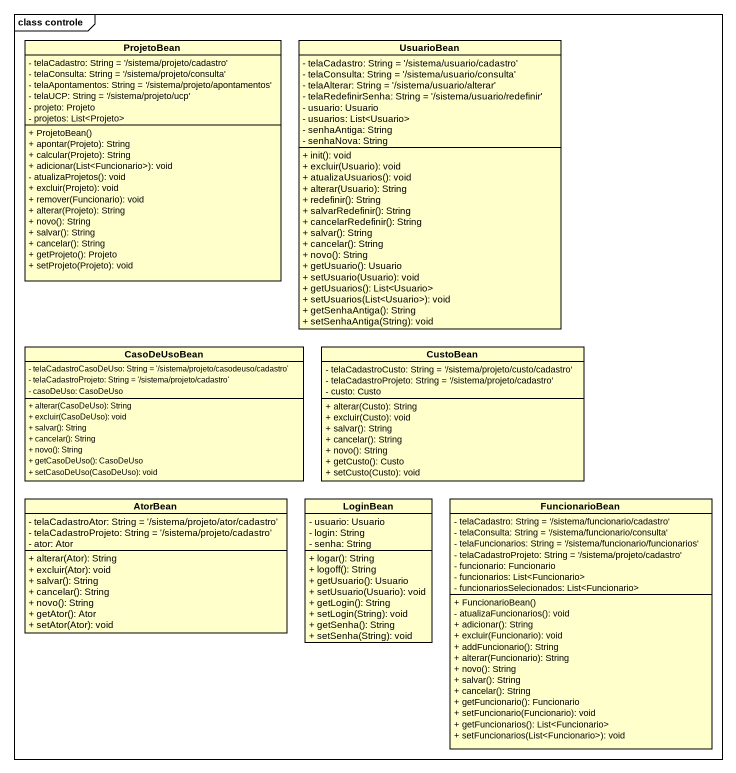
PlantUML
@startuml
mainframe class controle
hide circle
hide empty members
skinparam classAttributeIconSize 0
class ProjetoBean {
  - telaCadastro: String = '/sistema/projeto/cadastro'
  - telaConsulta: String = '/sistema/projeto/consulta'
  - telaApontamentos: String = '/sistema/projeto/apontamentos'
  - telaUCP: String = '/sistema/projeto/ucp'
  - projeto: Projeto
  - projetos: List<Projeto>
  + ProjetoBean()
  + apontar(Projeto): String
  + calcular(Projeto): String
  + adicionar(List<Funcionario>): void
  - atualizaProjetos(): void
  + excluir(Projeto): void
  + remover(Funcionario): void
  + alterar(Projeto): String
  + novo(): String
  + salvar(): String
  + cancelar(): String
  + getProjeto(): Projeto
  + setProjeto(Projeto): void
}
class UsuarioBean {
  - telaCadastro: String = '/sistema/usuario/cadastro'
  - telaConsulta: String = '/sistema/usuario/consulta'
  - telaAlterar: String = '/sistema/usuario/alterar'
  - telaRedefinirSenha: String = '/sistema/usuario/redefinir'
  - usuario: Usuario
  - usuarios: List<Usuario>
  - senhaAntiga: String
  - senhaNova: String
  + init(): void
  + excluir(Usuario): void
  + atualizaUsuarios(): void
  + alterar(Usuario): String
  + redefinir(): String
  + salvarRedefinir(): String
  + cancelarRedefinir(): String
  + salvar(): String
  + cancelar(): String
  + novo(): String
  + getUsuario(): Usuario
  + setUsuario(Usuario): void
  + getUsuarios(): List<Usuario>
  + setUsuarios(List<Usuario>): void
  + getSenhaAntiga(): String
  + setSenhaAntiga(String): void
}
class CasoDeUsoBean {
  - telaCadastroCasoDeUso: String = '/sistema/projeto/casodeuso/cadastro'
  - telaCadastroProjeto: String = '/sistema/projeto/cadastro'
  - casoDeUso: CasoDeUso
  + alterar(CasoDeUso): String
  + excluir(CasoDeUso): void
  + salvar(): String
  + cancelar(): String
  + novo(): String
  + getCasoDeUso(): CasoDeUso
  + setCasoDeUso(CasoDeUso): void
}
class CustoBean {
  - telaCadastroCusto: String = '/sistema/projeto/custo/cadastro'
  - telaCadastroProjeto: String = '/sistema/projeto/cadastro'
  - custo: Custo
  + alterar(Custo): String
  + excluir(Custo): void
  + salvar(): String
  + cancelar(): String
  + novo(): String
  + getCusto(): Custo
  + setCusto(Custo): void
}
class AtorBean {
  - telaCadastroAtor: String = '/sistema/projeto/ator/cadastro'
  - telaCadastroProjeto: String = '/sistema/projeto/cadastro'
  - ator: Ator
  + alterar(Ator): String
  + excluir(Ator): void
  + salvar(): String
  + cancelar(): String
  + novo(): String
  + getAtor(): Ator
  + setAtor(Ator): void
}
class LoginBean {
  - usuario: Usuario
  - login: String
  - senha: String
  + logar(): String
  + logoff(): String
  + getUsuario(): Usuario
  + setUsuario(Usuario): void
  + getLogin(): String
  + setLogin(String): void
  + getSenha(): String
  + setSenha(String): void
}
class FuncionarioBean {
  - telaCadastro: String = '/sistema/funcionario/cadastro'
  - telaConsulta: String = '/sistema/funcionario/consulta'
  - telaFuncionarios: String = '/sistema/funcionario/funcionarios'
  - telaCadastroProjeto: String = '/sistema/projeto/cadastro'
  - funcionario: Funcionario
  - funcionarios: List<Funcionario>
  - funcionariosSelecionados: List<Funcionario>
  + FuncionarioBean()
  - atualizaFuncionarios(): void
  + adicionar(): String
  + excluir(Funcionario): void
  + addFuncionario(): String
  + alterar(Funcionario): String
  + novo(): String
  + salvar(): String
  + cancelar(): String
  + getFuncionario(): Funcionario
  + setFuncionario(Funcionario): void
  + getFuncionarios(): List<Funcionario>
  + setFuncionarios(List<Funcionario>): void
}
@enduml
